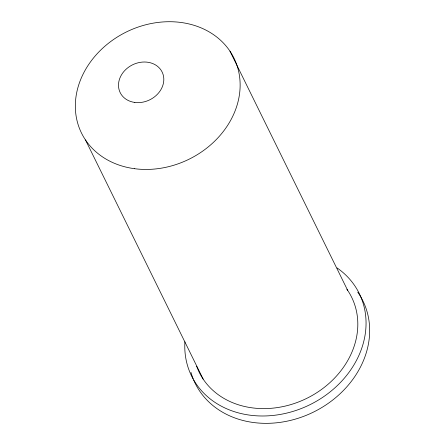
<?xml version="1.0" encoding="UTF-8"?>
<svg xmlns="http://www.w3.org/2000/svg" width="445" height="445" viewBox="0 0 445 445"><rect width="100%" height="100%" fill="white"/><g stroke="black" fill="none" stroke-linecap="round" stroke-linejoin="round"><path stroke-width="0.67" d="M229.987 51.214L347.673 290.379M85.473 139.941L203.159 379.112M357.747 292.17A93.444 78.014 -26.2 0 1 316.94 410.307A93.444 78.014 -26.2 0 1 193.703 380.119M193.18 378.851A93.444 78.014 -26.2 0 1 190.977 372.415M337.115 267.957A93.444 78.014 -26.2 0 1 309.308 405.011A93.444 78.014 -26.2 0 1 184.914 341.821M346.9 289.256A84.951 70.922 -26.2 0 1 308.196 397.641A84.951 70.922 -26.2 0 1 196.634 366.235M134.646 168.711A84.951 70.922 -26.2 0 0 237.78 68.007A84.951 70.922 -26.2 0 0 100.765 50.018A84.951 70.922 -26.2 0 0 134.646 168.711M134.807 102.433A23.363 19.502 -26.2 0 0 163.17 74.738A23.363 19.502 -26.2 0 0 125.49 69.793A23.363 19.502 -26.2 0 0 134.807 102.433"/></g></svg>
